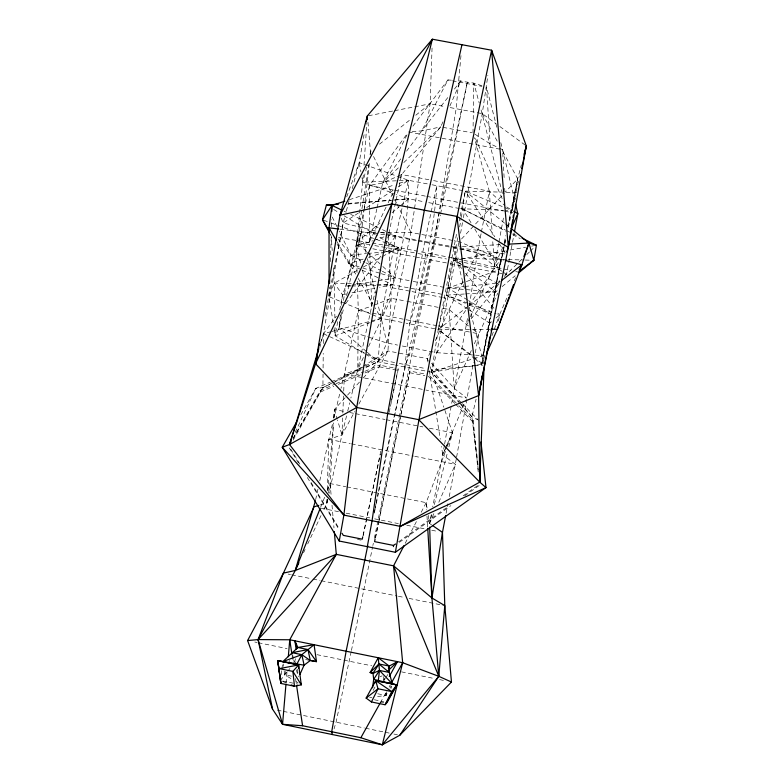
<?xml version="1.0" encoding="UTF-8"?>
<svg xmlns="http://www.w3.org/2000/svg" width="784" height="784" viewBox="0 0 784 784"><rect width="100%" height="100%" fill="white"/><g stroke="black" fill="none" stroke-linecap="round" stroke-linejoin="round"><path stroke-width="0.59" stroke-dasharray="3.92 2.94" d="M369.431 210.72L369.519 245.608M369.431 209.524L369.47 185.485L407.778 132.908M293.226 438.187L322.91 387.61L323.037 374.135M323.086 368.01L323.224 353.319M323.322 343.519L323.41 333.719L343.176 222.96L345.058 215.855M357.318 281.084L358.298 310.454L357.759 369.519L350.869 398.056M472.997 132.986L473.84 83.124L456.19 80.448M331.514 226.752L331.671 219.638M327.006 499.349L326.889 503.014L323.263 510.756M327.3 489.549L328.829 439.354L332.798 422.743M365.991 367.451L378.143 361.767L386.914 343.01L410.983 232.436L430.102 103.821L432.062 47.736M333.141 322.783L329.045 296.675L329.407 287.013M330.348 261.621L331.299 236.239L330.73 234.132M342.637 417.892L341.951 434.924L329.006 493.459M342.833 413.031L343.519 395.998M343.715 391.138L344.401 374.105L358.298 310.454L371.753 306.172L375.36 290.825M364.913 372.959L379.348 366.785L379.427 365.119L393.46 367.853M328.604 492.724L330.133 483.571L333.592 422.87M333.866 418.009L334.356 409.513L346.724 395.998M358.837 404.103L387.953 350.958L391.216 298.273L388.384 235.327L401.663 174.548L440.716 126.9L443.127 121.402M363.325 174.989L356.759 242.383L345.783 286.229L343.48 300.439M363.982 165.355L366.853 123.186M365.903 366.99L378.143 361.767L381.2 318.363L395.724 236.033L408.444 180.291L359.19 162.621L364.207 133.897M327.183 499.379L326.889 503.014L319.911 505.072M327.859 490.872L333.288 422.87M333.68 418.009L334.356 409.513L344.97 411.6M286.052 683.246L286.973 672.378M390.442 406.328L397.998 370.42L398.145 368.764L394.636 368.078M460.972 55.576L456.151 108.711L434.993 237.033L411.816 347.851L404.809 366.971L375.301 508.326M340.403 314.737L339.07 327.683L335.189 335.826L364.531 353.545M341.363 305.309L342.451 294.715L345.783 286.229L361.385 232.515L364.07 209.416M378.711 522.438L409.885 371.057L425.114 374.027M404.809 366.971L409.718 323.89L424.752 241.599L430.916 213.042M364.217 208.201L369.587 161.994M370.577 153.478L367.951 122M281.211 674.632L281.819 669.869M281.966 668.683L282.583 663.921M461.345 217.482L465.255 191.09L501.378 192.129M476.868 365.079L481.641 364.335L503.22 247.411M361.973 177.605L362.825 182.221L408.444 180.291C409.13 216.58 401.535 252.869 392.255 287.777L381.2 318.363L371.097 322.195M386.404 691.792L386.306 697.74M498.575 320.989L499.437 315.07L508.522 294.127M463.383 217.707L482.238 113.611L487.903 75.342M467.47 318.52L451.378 404.985M469.469 305.299L477.456 252.389L481.18 233.191M475.045 359.023L481.641 364.335L489.775 323.224L500.731 259.23L459.042 241.639L454.23 240.717M366.589 251.478L356.759 242.383L361.767 209.936M361.953 208.74L368.823 164.268M370.303 154.654L370.861 151.047L372.772 149.528M459.796 403.437L431.514 372.175L438.276 329.437L456.749 232.848M341.569 312.287L339.07 327.683L366.334 351.467M327.467 499.584L326.889 503.014L327.683 499.437M409.718 323.89L419.009 292.942L425.849 252.771M449.261 496.566L456.406 458.317M456.611 457.111L473.438 362.355M444.42 445.322L432.748 506.895M444.616 444.136L451.172 406.171M337.679 321.734L335.189 335.826L369.979 322.626M339.756 309.984L342.451 294.715L334.278 283.161L333.21 266.315M457.709 237.719L448.046 288.11L438.276 329.437L474.095 358.268M459.63 227.007L461.129 218.667M460.561 233.269L462.511 222.499M465.578 293.931L495.586 292.03L497.223 283.21L499.839 280.682M464.647 266.423L506.503 274.459L514.275 232.779M498.693 243.324L494.43 265.972L470.243 316.795M498.918 242.129L503.632 217.099M475.241 352.849L478.857 333.827L497.801 293.147M446.096 513.285L447.909 503.73M431.543 524.839L429.554 523.467L431.376 514M481.405 231.995L489.324 191.188L474.3 137.641M324.919 316.001L343.176 222.96L340.06 215.179M374.321 512.246L375.026 508.649M375.262 507.454L375.967 503.867M376.202 502.671L378.094 493.097M461.453 402.8L431.514 372.175L436.747 352.702L459.042 241.639M351.203 651.641L336.062 722.191L334.043 728.924M351.448 650.446L372.616 546.762M372.861 545.576L373.341 543.214M374.311 538.481L440.353 214.973M440.598 213.787L467.401 81.918L439.52 211.562M459.179 220.921L459.914 217.335M460.159 216.149L465.255 191.09L511.942 210.602L508.395 227.164M413.197 281.417L448.046 288.11L499.271 269.745L504.357 244.637M504.602 243.442L505.562 238.659M507.748 227.889L517.685 178.86L521.37 164.738M439.275 212.758C420.694 306.191 396.665 398.419 378.339 491.921M375.311 538.059L378.77 521.36M379.015 520.164L400.751 415.197M400.996 414.001L409.885 371.057M375.487 538.01L378.466 523.634M374.301 513.118L375.046 509.522M363.002 535.59L380.818 450.986M391.118 402.133L391.863 398.556M392.118 397.361L398.145 368.764M363.227 535.56L380.358 454.191M389.178 412.306L390.187 407.523M504.22 242.687L505.719 235.592M507.709 226.135L517.685 178.86L501.995 149.979M464.167 262.513L499.271 269.745L504.083 247.274M504.337 246.088L505.602 240.169M491.529 321.734L489.775 323.224L482.836 355.632L431.514 372.175L395.538 365.158M431.18 211.856L436.825 185.69C434.738 220.853 428.103 255.829 419.558 289.972M294.686 662.108L295.421 658.736M315.648 499.682L317.971 489.04M319.784 480.759L328.829 439.354L341.951 434.924L354.77 411.541M369.832 254.085L371.753 306.172L357.759 369.519L344.401 374.105L341.011 388.345M357.024 272.509L356.122 245.578L363.717 211.406M363.972 210.23L369.47 185.485L382.69 182.976L397.194 176.527M518.459 181.192L511.942 210.602L504.759 210.386M376.839 208.936L369.382 241.972L356.122 245.578L360.934 264.228M377.104 207.75L382.69 182.976L407.945 133.015M360.954 269.559L348.88 263.777L350.909 255.065L339.168 231.162M343.255 309.837L339.07 327.683L367.549 336.806M346.606 295.568L361.385 232.515L375.899 232.495M386.169 244.775L388.384 235.327L417.235 240.855M478.309 470.047L471.929 416.833L476.084 399.164M333.925 417.999L340.726 389.53M346.557 415.892L341.951 434.924L337.463 419.91M347.704 411.139L349.713 402.819M428.24 515.372L429.554 523.467L431.935 514.039M434.316 504.612L447.713 451.594M448.899 446.88L452.476 432.739L444.254 408.425M478.22 472.007L472.762 421.821L473.144 420.312L457.19 403.966M366.696 167.208L362.825 182.221L394.93 193.844M369.97 154.517L370.861 151.047M319.784 347.567L323.41 333.719L336.424 316.138M346.312 211.131L349.145 200.479M352.281 188.65L359.19 162.621L360.905 171.843M391.01 688.47L391.647 686.157M515.441 198.205L511.942 210.602L517.685 178.86L505.298 192.129M320.558 343.049L323.41 333.719L330.485 331.838M285.797 671.447L284.67 674.759L281.142 679.601M288.424 663.725L289.561 660.422M484.953 355.172L481.641 364.335L484.091 358.856M491.989 335.689L499.437 315.07L497.125 312.218M346.714 196.902L359.19 162.621M421.204 512.295L426.173 502.652L446.87 447.635M447.301 446.488L452.476 432.739L428.819 428.084M383.827 680.267L384.65 678.082M371.204 314.208L329.045 296.675L334.278 283.161L358.925 269.5M320.617 507.268L324.694 497.115M327.408 490.343L330.133 483.571L345.715 486.668M446.057 447.017L442.784 454.818L455.386 464.344L438.325 503.387M446.527 445.91L465.725 400.242M514.255 280.907L515.686 277.605M449.869 106.007L460.953 80.713L453.417 90.366M429.554 523.467L434.424 512.315M445.204 449.291L442.784 454.818L441.431 446.4M445.684 448.193L452.476 432.739M430.367 351.938L427.407 358.651L427.986 362.257M435.296 340.766L449.114 309.464L463.55 280.388M502.897 247.068L494.43 265.972L501.858 271.195M504.886 242.628L505.876 240.404M471.321 350.526L454.24 388.374L466.656 398.017L425.839 390.03M474.34 343.843L478.857 333.827L472.242 328.819M369.989 244.735L356.759 242.383L361.385 232.515L366.324 253.908M295.186 432.405L315.825 388.374L330.289 382.2M363.423 357.465L357.759 369.519L361.924 366.961M368.568 346.499L391.216 298.273L406.259 301.183M303.555 552.779L305.113 549.466M307.71 543.939L321.185 515.186M469.714 317.902L466.568 324.537L468.46 325.958M386.042 207.172L369.382 241.972L372.733 240.796M388.129 202.821L392.813 193.031M400.095 177.811L401.663 174.548L428.877 179.712M465.686 276.086L477.456 252.389L494.43 265.972L492.695 240.639M406.573 151.145L421.763 130.899L447.87 79.988L451.437 80.184M405.171 543.351L416.784 520.86M373.086 690.469L375.399 686.255M387.041 693.311L385.875 695.418L376.594 696.672M389.952 688.048L391.118 685.941M380.289 702.856L386.179 692.292M389.129 687.009L390.305 684.902M300.84 414.667L315.825 388.374L322.91 387.61L331.75 383.474M292.981 438.628L320.411 390.344L334.895 384.16M293.167 440.098L320.519 391.951L320.411 390.344M384.052 680.365L385.336 678.385M385.983 677.396L387.913 674.416M402.329 346.009L436.747 352.702L466.333 309.484M469.077 305.466L500.731 259.23L482.836 355.632L475.555 355.172M345.822 303.437L381.259 255.564M384.875 250.684L395.724 236.033L458.689 247.813M400.781 158.868L382.69 182.976L400.281 165.983M412.864 126.155L447.87 79.988L451.27 80.625M412.11 131.643L421.763 130.899L448.899 96.148M468.068 322.645L466.568 324.537L449.114 309.464L441 307.896M471.086 318.863L498.967 283.906M286.924 672.094L284.67 674.759L291.942 679.169M287.679 671.212L289.933 668.546M347.547 395.097L359.915 381.592M363.217 377.986L387.953 350.958L427.407 358.651L428.191 360.963M461.521 238.993L504.465 193.011M504.19 276.458L522.467 258.73M526.828 254.516L529.435 251.978M530.307 251.135L533.786 247.764M403.789 162.582L440.716 126.9L421.763 130.899M495.929 318.03L499.437 315.07L497.183 314.217M356.759 242.383L379.936 222.94M391.99 212.827L399.409 206.604M400.34 205.829L408.68 198.822L423.977 201.743M294.441 663.225L296.068 661.872M467.548 299.958L448.046 288.11L495.586 292.03L497.448 290.482M502.113 286.611L515.186 275.772M379.466 144.197L410.992 119.06M415.775 115.248L430.102 103.821L445.498 106.712M468.068 306.397L438.276 329.437L406.151 323.204M469.028 305.652L499.79 281.877M398.507 541.881L448.242 506.484M463.158 495.86L479.073 484.532M399.35 542.342L450.898 505.631M464.775 495.743L479.651 485.159M358.474 212.954L343.176 222.96L379.378 231.966M366.628 207.623L394.166 189.63M398.243 186.964L408.444 180.291L430.916 184.563M464.843 286.434L497.223 283.21L500.28 281.299M362.963 366.324L387.953 350.958M363.208 267.128L381.426 257.034M382.494 256.446L398.566 247.538L417.549 251.184M322.91 387.61L333.768 382.073M334.856 381.514L364.188 366.559M365.275 366.001L378.319 359.356L394.607 362.531M332.847 382.955L361.571 369.519M398.311 176.037L401.663 174.548M331.407 381.72L361.453 368.892M336.003 383.68L363.845 371.783M364.952 371.302L379.427 365.119M320.519 391.951L333.837 386.247M338.276 384.346L360.473 374.85M380.044 676.719L382.161 675.837M373.919 305.299L391.216 298.273M373.85 240.404L383.915 236.886M349.37 199.704L394.548 184.857M399.174 183.338L408.444 180.291M336.953 243.883L348.88 263.777L363.903 258.867M368.529 257.358L398.566 247.538L392.784 284.808L379.593 287.405M331.661 331.524L381.2 318.363L404.965 322.969M342.451 294.715L347.243 293.775M352.036 292.834L374.801 288.345M368.529 115.728L393.401 110.916M394.577 110.691L413.531 107.026M414.707 106.8L430.102 103.821M505.219 250.929L453.642 260.347L451.261 259.886M510.012 250.047L525.603 247.205M531.601 246.107L535.198 245.451M350.605 285.415L345.783 286.229L350.605 286.082M351.81 285.209L377.124 280.956M378.329 280.76L395.205 277.918L412.002 281.162M431.514 372.175L475.672 365.266M369.627 697.623L371.949 697.309M448.046 288.11L463.638 286.552M337.855 238.865L350.909 255.065L366.5 253.585M367.696 253.477L382.082 252.115M383.288 251.997L401.271 250.292L416.735 253.261M473.183 366.001L431.886 369.803L459.365 402.074M474.398 365.893L482.905 365.109M347.822 204.056L392.862 200.185M394.078 200.077L408.68 198.822L396.077 194.256M348.155 203.428L390.53 200.204M395.371 199.842L408.68 198.822M464.383 294.01L446.37 295.147L444.048 294.696M464.432 288.404L453.838 247.166L461.1 246.764M462.315 246.705L499.859 244.637M351.81 286.042L375.908 285.317M377.114 285.278L392.784 284.808L442.882 294.47M490.118 329.29L438.276 329.437L472.654 356.103M380.74 232.485L410.983 232.436L420.587 234.279M379.897 702.18L384.748 702.317M506.199 192.266L517.038 192.58M506.954 259.533L453.172 258.014L418.734 251.409M508.179 259.563L524.075 260.014M525.29 260.053L533.845 260.288M351.34 283.641L334.278 283.161L334.905 319.068M356.22 283.779L375.722 284.327M376.937 284.357L392.784 284.808L380.71 279.026M460.492 208.701L503.563 210.347M436.747 352.702L474.349 355.093M339.952 229.163L384.807 234.69M386.022 234.837L395.724 236.033L379.24 228.115M459.904 247.979L506.003 254.143L499.437 243.971M338.502 237.454L370.94 242.893M372.135 243.099L382.955 244.912M384.15 245.118L398.566 247.538L329.309 222.293M374.801 245.588L401.271 250.292L376.3 235.22M452.407 80.84L481.954 86.367M450.232 107.604L482.238 113.611L495.939 123.656M443.019 127.341L471.841 132.77M408.493 131.928L502.622 149.695L514.451 199.499M433.611 180.614L489.324 191.188L504.788 205.565M432.102 184.789L462.893 190.639M369.47 185.485L393.352 190.032M394.548 190.257L425.585 196.167M426.78 196.392L503.436 210.984M504.641 211.21L513.03 212.807M428.681 202.635L459.306 208.475M421.792 234.504L453.034 240.492M418.44 241.08L451.643 247.45M452.809 247.675L477.456 252.389M417.921 253.487L446.488 258.975M356.122 245.578L368.039 247.871M372.802 248.783L414.491 256.789M415.677 257.015L449.105 263.434M450.3 263.669L463.452 266.197M392.255 287.777L410.865 291.374M412.031 291.599L442.313 297.44M443.479 297.665L445.812 298.116M407.415 301.399L439.844 307.671M358.298 310.454L371.273 312.973M372.459 313.198L437.423 325.791M438.609 326.026L471.752 332.445M472.938 332.681L478.857 333.827M368.686 337.169L386.914 343.01L397.586 345.078M399.262 363.443L426.055 368.666M365.579 354.172L378.143 361.767L394.372 364.932M379.348 366.785L397.998 370.42M409.699 372.714L424.879 375.673M344.401 374.105L424.634 389.795M349.684 412.521L354.407 413.452M355.583 413.687L385.062 419.479M386.247 419.714L422.899 426.917M328.829 439.354L350.281 443.587M351.477 443.822L413.521 456.072M414.716 456.317L455.386 464.344M346.91 486.903L426.173 502.652L427.3 509.59M321.215 508.199L339.011 511.756M346.136 513.167L369.862 517.901M374.615 518.851L398.409 523.594M406.749 525.26L425.8 529.053M431.749 530.239L437.707 531.434M357.494 539.402L361.032 540.107M288.14 574.074L290.511 574.545M291.697 574.79L311.826 578.837M313.012 579.082L320.117 580.503M321.293 580.748L397.223 596.036M398.419 596.271L404.358 597.467M409.121 598.427L443.607 605.375M254.771 642.018L257.162 642.498M258.357 642.743L287.062 648.584M316.961 654.66L371.832 665.822M401.545 671.868L433.63 678.395M439.569 679.601L444.322 680.571M291.589 676.171L284.67 674.759L284.18 671.153M377.741 693.762L385.875 695.418L385.258 691.9M282.759 681.051L297.812 684.128M374.321 699.759L383.66 701.66M463.001 262.277L453.642 260.347L463.207 265.364M277.35 710.147L282.142 711.127M283.338 711.372L364.384 727.993M365.56 728.238L389.168 733.079M393.882 734.049L397.429 734.775M462.609 260.063L453.172 258.014L446.37 295.147L468.577 309.513M463.795 260.317L511.001 270.558M515.715 271.578L518.077 272.087M305.584 659.52L309.082 660.275M380.544 232.26L395.724 236.033M453.838 247.166L504.288 260.229M348.88 263.777L361.62 267.667M362.776 268.02L380.152 273.322M381.308 273.675L395.205 277.918L380.897 264.698M481.905 85.73L473.84 83.124L479.181 102.959M323.635 220.226L328.182 221.882M467.823 303.202L446.37 295.147L465.402 303.29M468.959 303.624L496.056 313.796M282.603 681.443L286.915 683.178M372.322 314.668L381.2 318.363L375.134 307.838M469.881 305.211L491.147 314.315L468.567 300.586M323.41 333.719L366.236 353.711M367.333 354.221L378.319 359.356M475.016 134.26L490.157 143.795L498.467 147.725M499.506 148.215L502.622 149.695L504.239 179.84M362.051 270.078L379.613 278.496M344.088 211.219L346.283 212.278M350.673 214.385L378.143 227.585M471.008 222.725L462.844 209.142L505.66 230.153M506.758 230.692L518.832 236.611M462.844 209.142L506.18 231.378M512.677 234.71L520.262 238.601M350.909 255.065L364.952 262.317M366.03 262.875L381.161 270.676M382.239 271.235L395.205 277.918M460.61 404.328L471.929 416.833L477.613 419.803M464.265 265.923L497.223 283.21M506.67 206.976L512.756 210.661M333.651 209.485L338.855 212.621M344.058 215.757L375.262 234.592M296.097 681.688L298.175 682.952M469.587 310.16L489.775 323.224M502.789 271.852L506.503 274.459M499.859 126.528L526.289 145.912M473.614 356.847L483.16 364.256M461.658 264.816L453.172 258.014L461.658 268.471M462.599 265.57L495.586 292.03M504.582 223.185L465.255 191.09L494.831 236.856M505.523 223.95L509.267 226.997M367.245 352.261L378.143 361.767M367.49 252.301L380.005 263.875M462.305 403.672L478.563 420.302M456.347 403.103L428.623 374.713L428.387 376.359L454.838 403.466M455.69 404.338L472.762 421.821M431.474 363.149L454.24 388.374L449.114 309.464M460.149 402.996L471.929 416.833M465.51 273.234L494.038 308.416M290.707 449.095L300.213 464.687M310.993 482.366L339.511 529.141M298.488 462.972L289.012 447.429L288.806 445.978M307.328 477.485L338.923 529.318M474.781 228.997L499.271 269.745M336.924 241.501L355.72 274.145M358.151 278.349L372.704 303.624M482.238 113.611L497.928 142.492M330.201 234.181L331.299 236.239L332.21 250.674M373.537 156.477L392.794 195.539M394.93 199.881L396.537 203.144M397.076 204.222L410.983 232.436M332.24 217.041L337.042 226.821M475.467 138.543L502.681 199.695M430.151 366.745L443.862 407.268M334.356 409.513L337.12 418.754M296.323 669.859L298.194 676.484M481.062 109.956L502.73 194.559M496.85 127.302L486.501 87.22L490.157 143.795M500.8 142.619L502.622 149.695M362.433 270.049L371.753 306.172M469.283 307.259L483.816 363.815M367.422 258.651L375.389 293.108M377.035 300.233L386.914 343.01M292.697 655.042L293.441 658.55M293.696 659.716L294.196 662.059M429.328 370.665L440.285 439.187M334.072 328.712L335.189 335.826L335.052 327.447M292.099 655.512L293.187 662.784M295.539 678.523L296.44 684.579M283.21 663.95L283.534 666.351M297.381 669.173L298.341 676.386M473.144 420.312L478.24 467.048M330.133 483.571L331.064 494.371M332.004 505.17L333.994 527.965M489.324 191.188L492.283 234.612M426.173 502.652L426.614 509.982M426.986 516.097L427.652 527.093M504.69 188.278L504.876 191.894M383.258 676.582L383.405 681.355M329.045 293.059L329.045 296.675"/><path stroke-width="1.18" d="M372.567 687.774L373.684 679.375L373.008 673.309L378.966 663.979L389.197 672.437L379.456 670.447L373.008 673.309L370.107 672.554L378.966 663.979L389.207 666.067L389.197 672.437L392.284 683.834L396.831 684.942L387.169 702.376L385.101 704.747L371.42 701.954L366.148 698.093L375.752 680.639L392.284 683.834L379.456 670.447L378.241 657.747L389.207 666.067L397.508 661.667L389.276 676.465M298.606 668.38L298.645 664.93L277.752 660.677L280.917 683.462L294.47 686.225L301.291 684.844L298.645 664.93L277.752 660.677L280.917 683.462L277.752 660.677L304.084 665.185L310.258 660.53L316.491 661.647L314.07 644.713L297.851 647.496L282.887 661.549L301.85 654.66L314.07 644.713M331.867 211.337L332.004 205.408L344.744 201.223M329.535 283.387L329.672 279.761M296.636 422.027L282.25 447.272L339.247 541.038L395.381 552.279L486.002 487.599L479.749 482.14L483.983 368.656M367.098 119.57L367.265 117.159M445.645 515.666L442.47 532.375L444.793 605.611L451.457 682.021L399.791 735.255L382.298 744.8L282.554 724.308L285.944 684.452M288.316 656.678L289.747 639.773L336.287 554.357L334.298 531.562M399.791 735.255L438.785 676.327L444.793 605.611L431.925 597.976L393.568 565.842L336.287 554.357L295.264 570.478L283.406 573.114L247.597 640.557L272.558 709.157L282.554 724.308L302.585 725.749L360.856 737.724L382.298 744.8L438.785 676.327L431.925 597.976L427.721 528.318M378.3 680.982L379.456 670.447L373.684 679.375L396.831 684.942L385.101 704.747L391.745 691.576L396.831 684.942L375.752 680.639L375.056 682.805M393.401 546.585L393.539 545.429L395.528 544.008M339.247 541.038L343.872 515.108L356.71 407.474L391.833 203.997L432.356 39.2L491.617 50.225L526.289 145.912L508.306 247.372L478.612 395.597L479.749 482.14L400.301 526.358L343.872 515.108L282.25 447.272L289.512 444.508L356.71 407.474L418.725 419.656L478.612 395.597L487.668 348.841M280.447 680.571L280.75 678.199M329.045 283.387L329.035 227.811L332.004 205.408L326.369 205.085L322.498 219.804L329.652 233.162M512.667 219.971L508.306 247.372L506.768 251.889M513.05 217.589L513.432 215.208M395.381 552.279C424.889 384.454 455.279 216.737 491.617 50.225L508.306 247.372L456.935 216.413L391.833 203.997L340.06 215.179L432.356 39.2L367.343 115.954L340.06 215.179L315.56 363.717L289.512 444.508L343.872 515.108M518.92 272.675L533.845 260.288L536.403 245.225L522.134 238.228M366.304 121.932L367.343 115.954M482.209 375.585L478.612 395.597L456.935 216.413M367.294 546.654L372.067 520.723L387.688 413.56L424.35 210.2L461.962 44.708M514.5 231.584L517.822 213.728L515.578 204.242M488.128 346.45L489.99 336.855M491.147 330.868L491.607 328.467M318.598 348.214L315.56 363.717L356.71 407.474M319.068 345.822L319.539 343.441M367.725 545.742L346.126 651.23L331.701 731.727L332.357 734.539M520.115 177.017L520.596 174.626M521.781 168.648L526.289 145.912L524.133 154.154M375.066 539.245L374.576 541.636L393.539 545.429M362.747 536.785L362.247 539.167L343.314 535.384L342.049 533.306M315.384 500.868L295.264 570.478L258.083 639.587L272.558 709.157M524.202 155.32L526.289 145.912M382.298 744.8L402.672 662.715L393.568 565.842L404.074 545.497M317.069 357.955L315.56 363.717L391.833 203.997M290.746 442.401L289.512 444.508L318.774 348.88M486.55 353.378L497.36 329.27L521.889 264.786L528.935 243.05L511.139 228.526M508.963 297.244L497.36 329.27L491.333 329.28M509.786 294.96L513.52 284.67M340.06 215.179L342.138 209.465M523.928 256.456L528.935 243.05L526.77 241.933M388.374 668.252L389.207 666.067M282.554 724.308L258.083 639.587L283.406 573.114L314.09 506.787L318.745 505.415M320.166 508.404L295.264 570.478L298.89 562.736M511.354 228.173L517.822 213.728L513.765 211.268M299.9 674.485L304.084 665.185L301.85 654.66L292.187 652.7L308.004 649.554L316.491 661.647L310.523 660.432M289.512 444.508L291.06 441.206M371.42 701.954L378.006 688.764L375.752 680.639L391.745 691.576L378.006 688.764L366.148 698.093M519.165 270.01L521.889 264.786L505.464 260.533M296.744 664.371L301.85 654.66L310.258 660.53L308.004 649.554L297.851 647.496L294.892 640.822L296.146 649.289M378.241 657.747L370.107 672.554L373.703 673.289M360.856 737.724L379.701 703.914M391.481 682.786L402.672 662.715L438.785 676.327L451.457 682.021M247.597 640.557L258.083 639.587L336.287 554.357M388.266 670.545L397.508 661.667M501.711 280.398L521.889 264.786M519.008 271.401L533.845 260.288L528.935 243.05L508.346 244.177M530.797 262.199L533.845 260.288M400.301 526.358L486.002 487.599L480.955 441.931M326.369 205.085L338.472 204.163M258.083 639.587L289.747 639.773L402.672 662.715M329.603 229.918L329.035 227.811L338.737 229.006M528.935 243.05L536.403 245.225M291.227 684.922L294.47 686.225L292.902 671.398L298.645 664.93L279.31 668.634L292.902 671.398L301.291 684.844L300.488 682.766M341.893 210.161L332.004 205.408L322.498 219.804L328.153 229.232M432.533 525.525L442.47 532.375L431.925 597.976L429.671 527.132M418.725 419.656L479.749 482.14L479.524 470.018M329.035 227.811L336.316 240.453M393.568 565.842L438.785 676.327M294.892 640.822L297.185 648.544M289.747 639.773L291.922 654.307M296.617 685.794L302.585 725.749M479.465 479.72L479.749 482.14"/></g></svg>
